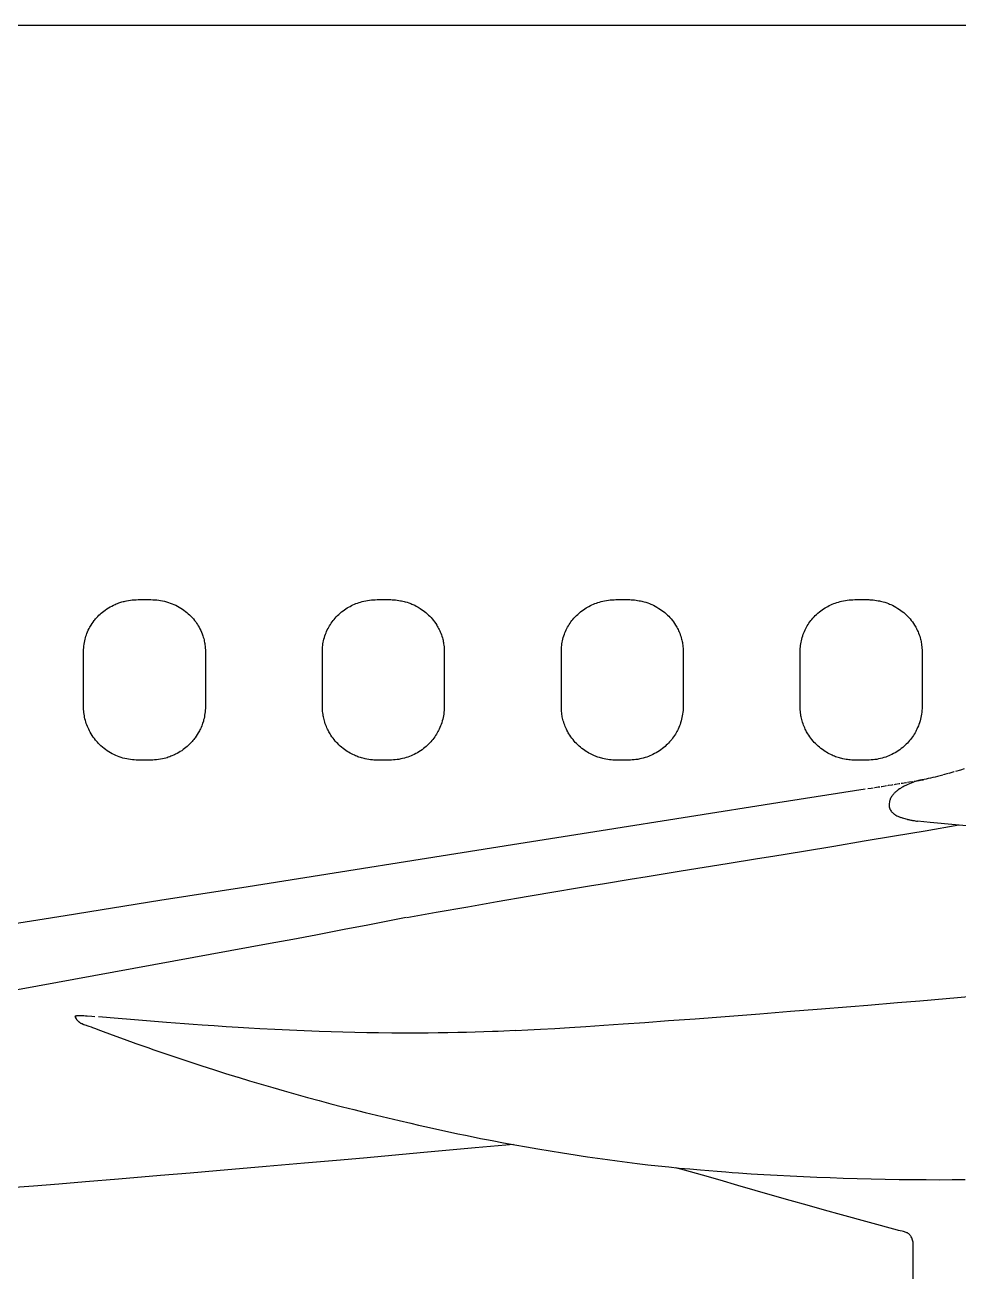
# Model space of a CAD drawing. Extents: x -62750 to 17911, y -49048 to 6133.
# Drawn here: x -44462 to -42377, y -2631 to 169 of the extents above; entities that cross this region are included whole.
import ezdxf

# ---------------------------------------------------------------- set-up
doc = ezdxf.new("R2010")
doc.units = 0
doc.linetypes.add('DASHED', pattern=[15, 12, -3])
doc.layers.get('0').update_dxf_attribs({"linetype": 'CONTINUOUS'})

msp = doc.modelspace()

# ---------------------------------------------------------------- linework, layer by layer
at = {"color": 7}
for p, q in [((-56400.2, 168.6), (-40530.8, 168.6)), ((-42609.3, -1114.3), (-42581.3, -1114.3)), ((-44331.5, -1353.3), (-44331.5, -1229.9)), ((-44059.5, -1229.9), (-44059.5, -1353.3)), ((-43798.1, -1353.3), (-43798.1, -1229.9)), ((-43526.1, -1229.9), (-43526.1, -1353.3)), ((-43264.7, -1353.3), (-43264.7, -1229.9)), ((-43264.7, -1353.3), (-43264.7, -1229.9)), ((-43264.7, -1353.3), (-43264.7, -1229.9)), ((-42992.7, -1229.9), (-42992.7, -1353.3)), ((-42992.7, -1229.9), (-42992.7, -1353.3)), ((-42992.7, -1229.9), (-42992.7, -1353.3)), ((-42731.3, -1353.3), (-42731.3, -1229.9)), ((-42459.3, -1229.9), (-42459.3, -1353.3)), ((-44181.5, -1472.6), (-44209.5, -1472.6)), ((-43648.1, -1472.6), (-43676.1, -1472.6)), ((-43114.7, -1472.6), (-43142.7, -1472.6)), ((-43114.7, -1472.6), (-43142.7, -1472.6)), ((-43114.7, -1472.6), (-43142.7, -1472.6)), ((-44543.6, -1996.9), (-43914.8, -1881.4)), ((-42514, -2522.3), (-42639, -2487.9)), ((-42479, -2631), (-42479, -2555))]:
    msp.add_line(p, q, dxfattribs=at)
at = {"color": 7, "ltscale": 0.35}
for p, q in [((-44209.5, -1114.3), (-44195.5, -1114.3)), ((-44195.5, -1114.3), (-44181.5, -1114.3)), ((-43676.1, -1114.3), (-43662.1, -1114.3)), ((-43662.1, -1114.3), (-43648.1, -1114.3)), ((-43142.7, -1114.3), (-43128.7, -1114.3)), ((-43142.7, -1114.3), (-43128.7, -1114.3)), ((-43142.7, -1114.3), (-43128.7, -1114.3)), ((-43128.7, -1114.3), (-43114.7, -1114.3)), ((-43128.7, -1114.3), (-43114.7, -1114.3)), ((-43128.7, -1114.3), (-43114.7, -1114.3)), ((-42595.3, -1472.6), (-42609.3, -1472.6)), ((-42581.3, -1472.6), (-42595.3, -1472.6))]:
    msp.add_line(p, q, dxfattribs=at)
at = {"color": 7, "ltscale": 0.051054}
msp.add_line((-42467.8, -1518.3), (-42465.8, -1518), dxfattribs=at)
at = {"color": 7, "ltscale": 0.051251}
msp.add_line((-42467.8, -1518.3), (-42465.8, -1518), dxfattribs=at)
at = {"color": 7, "ltscale": 0.030267}
msp.add_line((-42467.8, -1518.3), (-42466.6, -1518.1), dxfattribs=at)
msp.add_line((-42467.8, -1518.3), (-42466.6, -1518.1), dxfattribs=at)
at = {"color": 7, "linetype": 'DASHED', "ltscale": 0.19997}
msp.add_line((-42456.6, -1516.5), (-42464.5, -1517.7), dxfattribs=at)
at = {"color": 7, "ltscale": 0.003227}
msp.add_line((-42532.3, -1566), (-42532.4, -1566.1), dxfattribs=at)
msp.add_line((-42532.3, -1566), (-42532.4, -1566.1), dxfattribs=at)
at = {"color": 7, "ltscale": 0.008691}
msp.add_line((-42530.5, -1560), (-42530.7, -1560.4), dxfattribs=at)
msp.add_line((-42530.5, -1560), (-42530.7, -1560.4), dxfattribs=at)
at = {"color": 7, "ltscale": 0.010522}
msp.add_line((-42530.3, -1559.5), (-42530.5, -1559.9), dxfattribs=at)
msp.add_line((-42530.3, -1559.5), (-42530.5, -1559.9), dxfattribs=at)
at = {"color": 7, "ltscale": 0.003909}
msp.add_line((-42530.5, -1559.9), (-42530.5, -1560), dxfattribs=at)
msp.add_line((-42530.5, -1559.9), (-42530.5, -1560), dxfattribs=at)
at = {"color": 7, "ltscale": 0.011273}
msp.add_line((-42522.3, -1547.8), (-42522.6, -1548.1), dxfattribs=at)
msp.add_line((-42522.3, -1547.8), (-42522.6, -1548.1), dxfattribs=at)
at = {"color": 7, "ltscale": 0.003459}
msp.add_line((-42532.6, -1577), (-42532.5, -1577.2), dxfattribs=at)
msp.add_line((-42532.6, -1577), (-42532.5, -1577.2), dxfattribs=at)
at = {"color": 7, "ltscale": 0.00451}
msp.add_line((-42531, -1582), (-42530.9, -1582.1), dxfattribs=at)
msp.add_line((-42531, -1582), (-42530.9, -1582.1), dxfattribs=at)
at = {"color": 7, "ltscale": 0.007824}
msp.add_line((-42523.3, -1591.7), (-42523, -1591.9), dxfattribs=at)
msp.add_line((-42523.3, -1591.7), (-42523, -1591.9), dxfattribs=at)
at = {"color": 7}
for points in [[(-44331.5, -1229.9), (-44331.5, -1225.9), (-44331.2, -1221.8), (-44330.9, -1217.8), (-44330.4, -1213.9), (-44329.7, -1209.9), (-44328.9, -1206), (-44328.1, -1202.6), (-44327.3, -1199.3), (-44326.3, -1196.1), (-44325.2, -1192.9), (-44324, -1189.6), (-44322.5, -1186), (-44320.9, -1182.5), (-44319.2, -1179), (-44317.4, -1175.6), (-44316.1, -1173.4), (-44314.8, -1171.2), (-44312.6, -1167.7), (-44310.2, -1164.4), (-44307.8, -1161.1), (-44306.2, -1159.1), (-44304.5, -1157.1), (-44302.2, -1154.4), (-44299.7, -1151.8), (-44297.3, -1149.3), (-44294.7, -1146.9), (-44292, -1144.5), (-44289.3, -1142.3), (-44286.5, -1140), (-44283.1, -1137.5), (-44279.6, -1135.1), (-44276, -1132.8), (-44272.4, -1130.7), (-44268.6, -1128.6), (-44264.8, -1126.7), (-44260.9, -1125), (-44258.4, -1123.9), (-44255.4, -1122.7), (-44252.4, -1121.6), (-44248.6, -1120.3), (-44245.7, -1119.5), (-44242.8, -1118.6), (-44241, -1118.2), (-44238.3, -1117.5), (-44235.7, -1117), (-44231.4, -1116.2), (-44227, -1115.5), (-44222.7, -1115), (-44218.3, -1114.6), (-44213.9, -1114.4), (-44209.5, -1114.3)], [(-44181.5, -1114.3), (-44177.1, -1114.4), (-44172.6, -1114.6), (-44168.2, -1115), (-44163.8, -1115.5), (-44159.4, -1116.2), (-44155.1, -1117), (-44150.7, -1118), (-44146.4, -1119.1), (-44142.2, -1120.4), (-44138, -1121.8), (-44133.9, -1123.4), (-44129.8, -1125.1), (-44125.8, -1127), (-44121.9, -1129), (-44118, -1131.1), (-44114.4, -1133.2), (-44110.9, -1135.5), (-44107.5, -1137.9), (-44104.1, -1140.4), (-44100.9, -1143), (-44097.7, -1145.7), (-44094.7, -1148.5), (-44091.7, -1151.4), (-44088.9, -1154.4), (-44086.2, -1157.5), (-44083.5, -1160.8), (-44081.1, -1164.1), (-44079, -1166.9), (-44077.1, -1169.8), (-44075.3, -1172.8), (-44073.6, -1175.8), (-44071.6, -1179.5), (-44069.8, -1183.2), (-44068.1, -1187), (-44066.6, -1190.9), (-44065.2, -1194.8), (-44064.2, -1198.1), (-44063.2, -1201.4), (-44062.5, -1204.1), (-44061.9, -1206.9), (-44061.4, -1209.7), (-44060.9, -1212.3), (-44060.6, -1214.8), (-44060.1, -1218.6), (-44059.8, -1222.3), (-44059.6, -1226.1), (-44059.5, -1229.9)], [(-43798.1, -1229.9), (-43798.1, -1226.9), (-43797.9, -1223.4), (-43797.7, -1220), (-43797.3, -1216.5), (-43796.9, -1213.1), (-43796.2, -1209.5), (-43795.5, -1205.9), (-43794.7, -1202.3), (-43793.7, -1198.7), (-43792.6, -1195.2), (-43791.4, -1191.7), (-43790.1, -1188.3), (-43788.7, -1185.1), (-43787.3, -1181.9), (-43785.7, -1178.8), (-43784.1, -1175.8), (-43782.4, -1172.8), (-43780.5, -1169.8), (-43778.6, -1166.9), (-43776.6, -1164), (-43774.5, -1161.2), (-43772.3, -1158.5), (-43770, -1155.8), (-43767.3, -1152.8), (-43764.4, -1149.9), (-43761.5, -1147.1), (-43758.5, -1144.4), (-43755.3, -1141.8), (-43752.1, -1139.3), (-43748.8, -1136.9), (-43745.8, -1134.9), (-43742.8, -1132.9), (-43739.7, -1131.1), (-43736.5, -1129.3), (-43733.2, -1127.6), (-43729.9, -1126.1), (-43726.6, -1124.6), (-43723.2, -1123.2), (-43719.8, -1121.9), (-43716.3, -1120.7), (-43712.8, -1119.6), (-43709.2, -1118.6), (-43705.6, -1117.7), (-43701.5, -1116.8), (-43697.3, -1116), (-43693.1, -1115.4), (-43688.9, -1114.9), (-43684.6, -1114.6), (-43680.4, -1114.4), (-43676.1, -1114.3)], [(-43648.1, -1114.3), (-43645.3, -1114.3), (-43642.5, -1114.4), (-43638.8, -1114.6), (-43635.1, -1115), (-43631.4, -1115.4), (-43627.7, -1115.9), (-43624, -1116.6), (-43621.3, -1117.1), (-43618.6, -1117.7), (-43616, -1118.4), (-43613.3, -1119.1), (-43609.2, -1120.3), (-43605.1, -1121.7), (-43601.1, -1123.2), (-43598.6, -1124.2), (-43596.1, -1125.3), (-43592.2, -1127), (-43588.5, -1129), (-43584.7, -1131), (-43582.4, -1132.4), (-43580.1, -1133.8), (-43576.7, -1136), (-43573.4, -1138.3), (-43570.2, -1140.7), (-43567.1, -1143.3), (-43564.1, -1145.9), (-43561.2, -1148.6), (-43558.3, -1151.4), (-43555.6, -1154.3), (-43552.9, -1157.4), (-43550.2, -1160.7), (-43547.7, -1164), (-43545.3, -1167.5), (-43543, -1171), (-43541.6, -1173.2), (-43540.3, -1175.5), (-43538.7, -1178.5), (-43537.4, -1181.1), (-43536.2, -1183.7), (-43535, -1186.3), (-43533.7, -1189.5), (-43532.5, -1192.7), (-43531.4, -1196), (-43530.4, -1199.3), (-43529.5, -1202.6), (-43528.9, -1205.1), (-43528.4, -1207.7), (-43527.9, -1210.2), (-43527.5, -1212.7), (-43527, -1216.1), (-43526.6, -1219.6), (-43526.3, -1223), (-43526.2, -1226.4), (-43526.1, -1229.9)], [(-43264.7, -1229.9), (-43264.7, -1226.9), (-43264.5, -1223.4), (-43264.3, -1220), (-43263.9, -1216.5), (-43263.5, -1213.1), (-43262.9, -1209.5), (-43262.1, -1205.9), (-43261.3, -1202.3), (-43260.3, -1198.7), (-43259.2, -1195.2), (-43258, -1191.7), (-43256.7, -1188.3), (-43255.3, -1185.1), (-43253.9, -1181.9), (-43252.3, -1178.8), (-43250.7, -1175.8), (-43249, -1172.8), (-43247.1, -1169.8), (-43245.2, -1166.9), (-43243.2, -1164), (-43241.1, -1161.2), (-43238.9, -1158.5), (-43236.6, -1155.8), (-43233.9, -1152.8), (-43231, -1149.9), (-43228.1, -1147.1), (-43225.1, -1144.4), (-43221.9, -1141.8), (-43218.7, -1139.3), (-43215.4, -1136.9), (-43212.4, -1134.9), (-43209.4, -1132.9), (-43206.2, -1131.1), (-43203.1, -1129.3), (-43199.8, -1127.6), (-43196.5, -1126.1), (-43193.2, -1124.6), (-43189.8, -1123.2), (-43186.4, -1121.9), (-43182.9, -1120.7), (-43179.4, -1119.6), (-43175.8, -1118.6), (-43172.2, -1117.7), (-43168.1, -1116.8), (-43163.9, -1116), (-43159.7, -1115.4), (-43155.5, -1114.9), (-43151.2, -1114.6), (-43147, -1114.4), (-43142.7, -1114.3)], [(-43264.7, -1229.9), (-43264.7, -1226.9), (-43264.5, -1223.4), (-43264.3, -1220), (-43263.9, -1216.5), (-43263.5, -1213.1), (-43262.9, -1209.5), (-43262.1, -1205.9), (-43261.3, -1202.3), (-43260.3, -1198.7), (-43259.2, -1195.2), (-43258, -1191.7), (-43256.7, -1188.3), (-43255.3, -1185.1), (-43253.9, -1181.9), (-43252.3, -1178.8), (-43250.7, -1175.8), (-43249, -1172.8), (-43247.1, -1169.8), (-43245.2, -1166.9), (-43243.2, -1164), (-43241.1, -1161.2), (-43238.9, -1158.5), (-43236.6, -1155.8), (-43233.9, -1152.8), (-43231, -1149.9), (-43228.1, -1147.1), (-43225.1, -1144.4), (-43221.9, -1141.8), (-43218.7, -1139.3), (-43215.4, -1136.9), (-43212.4, -1134.9), (-43209.4, -1132.9), (-43206.2, -1131.1), (-43203.1, -1129.3), (-43199.8, -1127.6), (-43196.5, -1126.1), (-43193.2, -1124.6), (-43189.8, -1123.2), (-43186.4, -1121.9), (-43182.9, -1120.7), (-43179.4, -1119.6), (-43175.8, -1118.6), (-43172.2, -1117.7), (-43168.1, -1116.8), (-43163.9, -1116), (-43159.7, -1115.4), (-43155.5, -1114.9), (-43151.2, -1114.6), (-43147, -1114.4), (-43142.7, -1114.3)], [(-43264.7, -1229.9), (-43264.7, -1226.9), (-43264.5, -1223.4), (-43264.3, -1220), (-43263.9, -1216.5), (-43263.5, -1213.1), (-43262.9, -1209.5), (-43262.1, -1205.9), (-43261.3, -1202.3), (-43260.3, -1198.7), (-43259.2, -1195.2), (-43258, -1191.7), (-43256.7, -1188.3), (-43255.3, -1185.1), (-43253.9, -1181.9), (-43252.3, -1178.8), (-43250.7, -1175.8), (-43249, -1172.8), (-43247.1, -1169.8), (-43245.2, -1166.9), (-43243.2, -1164), (-43241.1, -1161.2), (-43238.9, -1158.5), (-43236.6, -1155.8), (-43233.9, -1152.8), (-43231, -1149.9), (-43228.1, -1147.1), (-43225.1, -1144.4), (-43221.9, -1141.8), (-43218.7, -1139.3), (-43215.4, -1136.9), (-43212.4, -1134.9), (-43209.4, -1132.9), (-43206.2, -1131.1), (-43203.1, -1129.3), (-43199.8, -1127.6), (-43196.5, -1126.1), (-43193.2, -1124.6), (-43189.8, -1123.2), (-43186.4, -1121.9), (-43182.9, -1120.7), (-43179.4, -1119.6), (-43175.8, -1118.6), (-43172.2, -1117.7), (-43168.1, -1116.8), (-43163.9, -1116), (-43159.7, -1115.4), (-43155.5, -1114.9), (-43151.2, -1114.6), (-43147, -1114.4), (-43142.7, -1114.3)], [(-43114.7, -1114.3), (-43111.9, -1114.3), (-43109.1, -1114.4), (-43105.4, -1114.6), (-43101.7, -1115), (-43098, -1115.4), (-43094.3, -1115.9), (-43090.6, -1116.6), (-43087.9, -1117.1), (-43085.2, -1117.7), (-43082.6, -1118.4), (-43079.9, -1119.1), (-43075.8, -1120.3), (-43071.7, -1121.7), (-43067.7, -1123.2), (-43065.2, -1124.2), (-43062.7, -1125.3), (-43058.8, -1127), (-43055.1, -1129), (-43051.3, -1131), (-43049, -1132.4), (-43046.7, -1133.8), (-43043.3, -1136), (-43040, -1138.3), (-43036.8, -1140.7), (-43033.7, -1143.3), (-43030.7, -1145.9), (-43027.8, -1148.6), (-43024.9, -1151.4), (-43022.2, -1154.3), (-43019.4, -1157.4), (-43016.8, -1160.7), (-43014.3, -1164), (-43011.9, -1167.5), (-43009.6, -1171), (-43008.2, -1173.2), (-43006.9, -1175.5), (-43005.3, -1178.5), (-43004, -1181.1), (-43002.8, -1183.7), (-43001.6, -1186.3), (-43000.3, -1189.5), (-42999.1, -1192.7), (-42998, -1196), (-42997, -1199.3), (-42996.1, -1202.6), (-42995.5, -1205.1), (-42995, -1207.7), (-42994.5, -1210.2), (-42994.1, -1212.7), (-42993.6, -1216.1), (-42993.2, -1219.6), (-42992.9, -1223), (-42992.8, -1226.4), (-42992.7, -1229.9)], [(-43114.7, -1114.3), (-43111.9, -1114.3), (-43109.1, -1114.4), (-43105.4, -1114.6), (-43101.7, -1115), (-43098, -1115.4), (-43094.3, -1115.9), (-43090.6, -1116.6), (-43087.9, -1117.1), (-43085.2, -1117.7), (-43082.6, -1118.4), (-43079.9, -1119.1), (-43075.8, -1120.3), (-43071.7, -1121.7), (-43067.7, -1123.2), (-43065.2, -1124.2), (-43062.7, -1125.3), (-43058.8, -1127), (-43055.1, -1129), (-43051.3, -1131), (-43049, -1132.4), (-43046.7, -1133.8), (-43043.3, -1136), (-43040, -1138.3), (-43036.8, -1140.7), (-43033.7, -1143.3), (-43030.7, -1145.9), (-43027.8, -1148.6), (-43024.9, -1151.4), (-43022.2, -1154.3), (-43019.4, -1157.4), (-43016.8, -1160.7), (-43014.3, -1164), (-43011.9, -1167.5), (-43009.6, -1171), (-43008.2, -1173.2), (-43006.9, -1175.5), (-43005.3, -1178.5), (-43004, -1181.1), (-43002.8, -1183.7), (-43001.6, -1186.3), (-43000.3, -1189.5), (-42999.1, -1192.7), (-42998, -1196), (-42997, -1199.3), (-42996.1, -1202.6), (-42995.5, -1205.1), (-42995, -1207.7), (-42994.5, -1210.2), (-42994.1, -1212.7), (-42993.6, -1216.1), (-42993.2, -1219.6), (-42992.9, -1223), (-42992.8, -1226.4), (-42992.7, -1229.9)], [(-43114.7, -1114.3), (-43111.9, -1114.3), (-43109.1, -1114.4), (-43105.4, -1114.6), (-43101.7, -1115), (-43098, -1115.4), (-43094.3, -1115.9), (-43090.6, -1116.6), (-43087.9, -1117.1), (-43085.2, -1117.7), (-43082.6, -1118.4), (-43079.9, -1119.1), (-43075.8, -1120.3), (-43071.7, -1121.7), (-43067.7, -1123.2), (-43065.2, -1124.2), (-43062.7, -1125.3), (-43058.8, -1127), (-43055.1, -1129), (-43051.3, -1131), (-43049, -1132.4), (-43046.7, -1133.8), (-43043.3, -1136), (-43040, -1138.3), (-43036.8, -1140.7), (-43033.7, -1143.3), (-43030.7, -1145.9), (-43027.8, -1148.6), (-43024.9, -1151.4), (-43022.2, -1154.3), (-43019.4, -1157.4), (-43016.8, -1160.7), (-43014.3, -1164), (-43011.9, -1167.5), (-43009.6, -1171), (-43008.2, -1173.2), (-43006.9, -1175.5), (-43005.3, -1178.5), (-43004, -1181.1), (-43002.8, -1183.7), (-43001.6, -1186.3), (-43000.3, -1189.5), (-42999.1, -1192.7), (-42998, -1196), (-42997, -1199.3), (-42996.1, -1202.6), (-42995.5, -1205.1), (-42995, -1207.7), (-42994.5, -1210.2), (-42994.1, -1212.7), (-42993.6, -1216.1), (-42993.2, -1219.6), (-42992.9, -1223), (-42992.8, -1226.4), (-42992.7, -1229.9)], [(-42731.3, -1229.9), (-42731.3, -1226.9), (-42731.1, -1223.4), (-42730.9, -1220), (-42730.5, -1216.5), (-42730.1, -1213.1), (-42729.4, -1209.5), (-42728.7, -1205.9), (-42727.9, -1202.3), (-42726.9, -1198.7), (-42725.8, -1195.2), (-42724.6, -1191.7), (-42723.3, -1188.3), (-42721.9, -1185.1), (-42720.5, -1181.9), (-42718.9, -1178.8), (-42717.3, -1175.8), (-42715.6, -1172.8), (-42713.7, -1169.8), (-42711.8, -1166.9), (-42709.8, -1164), (-42707.7, -1161.2), (-42705.5, -1158.5), (-42703.2, -1155.8), (-42700.5, -1152.8), (-42697.6, -1149.9), (-42694.7, -1147.1), (-42691.7, -1144.4), (-42688.5, -1141.8), (-42685.3, -1139.3), (-42682, -1136.9), (-42679, -1134.9), (-42676, -1132.9), (-42672.9, -1131.1), (-42669.7, -1129.3), (-42666.4, -1127.6), (-42663.1, -1126.1), (-42659.8, -1124.6), (-42656.4, -1123.2), (-42653, -1121.9), (-42649.5, -1120.7), (-42646, -1119.6), (-42642.4, -1118.6), (-42638.8, -1117.7), (-42634.7, -1116.8), (-42630.5, -1116), (-42626.3, -1115.4), (-42622.1, -1114.9), (-42617.8, -1114.6), (-42613.6, -1114.4), (-42609.3, -1114.3)], [(-42581.3, -1114.3), (-42578.5, -1114.3), (-42575.7, -1114.4), (-42572, -1114.6), (-42568.3, -1115), (-42564.6, -1115.4), (-42560.9, -1115.9), (-42557.2, -1116.6), (-42554.5, -1117.1), (-42551.8, -1117.7), (-42549.2, -1118.4), (-42546.5, -1119.1), (-42542.4, -1120.3), (-42538.3, -1121.7), (-42534.3, -1123.2), (-42531.8, -1124.2), (-42529.3, -1125.3), (-42525.4, -1127), (-42521.7, -1129), (-42517.9, -1131), (-42515.6, -1132.4), (-42513.3, -1133.8), (-42509.9, -1136), (-42506.6, -1138.3), (-42503.4, -1140.7), (-42500.3, -1143.3), (-42497.3, -1145.9), (-42494.4, -1148.6), (-42491.5, -1151.4), (-42488.8, -1154.3), (-42486, -1157.4), (-42483.4, -1160.7), (-42480.9, -1164), (-42478.5, -1167.5), (-42476.2, -1171), (-42474.8, -1173.2), (-42473.5, -1175.5), (-42471.9, -1178.5), (-42470.6, -1181.1), (-42469.4, -1183.7), (-42468.2, -1186.3), (-42466.9, -1189.5), (-42465.7, -1192.7), (-42464.6, -1196), (-42463.6, -1199.3), (-42462.7, -1202.6), (-42462.1, -1205.1), (-42461.6, -1207.7), (-42461.1, -1210.2), (-42460.7, -1212.7), (-42460.2, -1216.1), (-42459.8, -1219.6), (-42459.5, -1223), (-42459.4, -1226.4), (-42459.3, -1229.9)], [(-44209.5, -1472.6), (-44213.8, -1472.6), (-44218.2, -1472.3), (-44222.5, -1472), (-44226.7, -1471.4), (-44231, -1470.8), (-44235.2, -1469.9), (-44239.4, -1469), (-44243.6, -1467.9), (-44247.7, -1466.6), (-44251.8, -1465.2), (-44255.8, -1463.7), (-44259.8, -1462), (-44263.7, -1460.2), (-44267.5, -1458.2), (-44271.3, -1456.1), (-44275, -1453.9), (-44278.7, -1451.5), (-44282.3, -1449), (-44285.8, -1446.3), (-44289.2, -1443.5), (-44292.6, -1440.6), (-44295.8, -1437.6), (-44298.8, -1434.4), (-44300.4, -1432.8), (-44301.8, -1431.2), (-44303.3, -1429.5), (-44304.7, -1427.8), (-44307.3, -1424.5), (-44309.9, -1421), (-44312.3, -1417.4), (-44314.6, -1413.8), (-44316.7, -1410.1), (-44318.4, -1407), (-44320, -1403.8), (-44321.5, -1400.6), (-44322.9, -1397.3), (-44324.2, -1394), (-44325.4, -1390.6), (-44326.4, -1387.3), (-44327.4, -1383.9), (-44328.3, -1380.5), (-44329.1, -1377), (-44329.7, -1373.6), (-44330.3, -1370.1), (-44330.8, -1366.6), (-44331.1, -1363.1), (-44331.4, -1359.6), (-44331.5, -1356.5), (-44331.5, -1353.3)], [(-44059.5, -1353.3), (-44059.6, -1357.1), (-44059.8, -1360.9), (-44060.1, -1364.7), (-44060.5, -1368.5), (-44061.1, -1372.2), (-44061.8, -1376), (-44062.5, -1379.4), (-44063.4, -1382.8), (-44064, -1385.3), (-44064.8, -1387.8), (-44065.6, -1390.3), (-44066.5, -1392.8), (-44067.7, -1396.2), (-44069.1, -1399.5), (-44070.6, -1402.7), (-44071.7, -1405.1), (-44072.9, -1407.4), (-44074.1, -1409.7), (-44075.4, -1412), (-44077.6, -1415.6), (-44079.9, -1419.1), (-44082.3, -1422.5), (-44083.9, -1424.7), (-44085.5, -1426.8), (-44087.2, -1428.9), (-44089, -1430.9), (-44091.8, -1434), (-44094.7, -1437), (-44097.8, -1439.9), (-44100.4, -1442.3), (-44103.2, -1444.6), (-44106, -1446.9), (-44109.1, -1449.2), (-44112.4, -1451.5), (-44115.6, -1453.6), (-44119, -1455.7), (-44122.4, -1457.6), (-44125.9, -1459.4), (-44128.3, -1460.6), (-44130.8, -1461.8), (-44134.1, -1463.2), (-44136.4, -1464.1), (-44138.7, -1465), (-44142.5, -1466.3), (-44145.1, -1467.2), (-44147.7, -1467.9), (-44151.3, -1468.9), (-44155.5, -1469.9), (-44159.8, -1470.7), (-44164.1, -1471.4), (-44168.5, -1471.9), (-44172.8, -1472.3), (-44177.2, -1472.6), (-44181.5, -1472.6)], [(-43676.1, -1472.6), (-43679.6, -1472.6), (-43683.1, -1472.4), (-43686.5, -1472.2), (-43690.6, -1471.8), (-43694.6, -1471.2), (-43698.7, -1470.6), (-43702.7, -1469.8), (-43705.3, -1469.1), (-43708, -1468.5), (-43710.6, -1467.8), (-43713.1, -1467), (-43716.6, -1465.8), (-43719.2, -1464.9), (-43721.7, -1463.9), (-43724.2, -1462.9), (-43726.7, -1461.8), (-43730, -1460.3), (-43733.2, -1458.7), (-43736.4, -1457), (-43739.6, -1455.1), (-43742.6, -1453.2), (-43745.7, -1451.3), (-43748.6, -1449.2), (-43752, -1446.6), (-43755.2, -1444), (-43758.4, -1441.3), (-43761.3, -1438.6), (-43764.1, -1435.8), (-43766.9, -1432.9), (-43769.5, -1430), (-43772, -1426.9), (-43774.5, -1423.7), (-43776.8, -1420.5), (-43779.1, -1417.2), (-43781.2, -1413.7), (-43782.6, -1411.4), (-43783.9, -1409.1), (-43785.5, -1406), (-43786.8, -1403.3), (-43788.1, -1400.6), (-43789.2, -1397.9), (-43790.5, -1394.6), (-43791.7, -1391.3), (-43792.8, -1387.9), (-43793.8, -1384.6), (-43794.6, -1381.7), (-43795.3, -1378.8), (-43795.9, -1376), (-43796.4, -1373.4), (-43796.8, -1370.8), (-43797.3, -1367.3), (-43797.7, -1363.8), (-43797.9, -1360.3), (-43798.1, -1356.8), (-43798.1, -1353.3)], [(-43526.1, -1353.3), (-43526.2, -1357.5), (-43526.4, -1361.6), (-43526.8, -1365.8), (-43527.3, -1369.9), (-43528, -1373.8), (-43528.7, -1377.6), (-43529.6, -1381.4), (-43530.6, -1385.2), (-43531.8, -1389), (-43533, -1392.7), (-43534.4, -1396.4), (-43535.9, -1400), (-43537.6, -1403.6), (-43538.9, -1406.3), (-43540.3, -1408.9), (-43541.7, -1411.5), (-43543.5, -1414.5), (-43545.4, -1417.6), (-43547.5, -1420.5), (-43549.6, -1423.4), (-43551.7, -1426.3), (-43554, -1429), (-43556.4, -1431.8), (-43558.8, -1434.4), (-43561.3, -1437), (-43563.9, -1439.5), (-43566.6, -1441.9), (-43569.3, -1444.3), (-43572.5, -1446.8), (-43575.8, -1449.3), (-43579.2, -1451.7), (-43582.7, -1453.9), (-43586.2, -1456), (-43589.9, -1458.1), (-43593.5, -1459.9)], [(-43142.7, -1472.6), (-43146.2, -1472.6), (-43149.7, -1472.4), (-43153.1, -1472.2), (-43157.2, -1471.8), (-43161.2, -1471.2), (-43165.3, -1470.6), (-43169.3, -1469.8), (-43171.9, -1469.1), (-43174.6, -1468.5), (-43177.2, -1467.8), (-43179.7, -1467), (-43183.2, -1465.8), (-43185.8, -1464.9), (-43188.3, -1463.9), (-43190.8, -1462.9), (-43193.3, -1461.8), (-43196.6, -1460.3), (-43199.8, -1458.7), (-43203, -1457), (-43206.2, -1455.1), (-43209.2, -1453.2), (-43212.2, -1451.3), (-43215.2, -1449.2), (-43218.6, -1446.6), (-43221.8, -1444), (-43225, -1441.3), (-43227.9, -1438.6), (-43230.7, -1435.8), (-43233.5, -1432.9), (-43236.1, -1430), (-43238.6, -1426.9), (-43241.1, -1423.7), (-43243.4, -1420.5), (-43245.7, -1417.2), (-43247.8, -1413.7), (-43249.2, -1411.4), (-43250.5, -1409.1), (-43252.1, -1406), (-43253.4, -1403.3), (-43254.7, -1400.6), (-43255.8, -1397.9), (-43257.1, -1394.6), (-43258.3, -1391.3), (-43259.4, -1387.9), (-43260.4, -1384.6), (-43261.2, -1381.7), (-43261.9, -1378.8), (-43262.5, -1376), (-43263, -1373.4), (-43263.4, -1370.8), (-43263.9, -1367.3), (-43264.2, -1363.8), (-43264.5, -1360.3), (-43264.7, -1356.8), (-43264.7, -1353.3)], [(-43142.7, -1472.6), (-43146.2, -1472.6), (-43149.7, -1472.4), (-43153.1, -1472.2), (-43157.2, -1471.8), (-43161.2, -1471.2), (-43165.3, -1470.6), (-43169.3, -1469.8), (-43171.9, -1469.1), (-43174.6, -1468.5), (-43177.2, -1467.8), (-43179.7, -1467), (-43183.2, -1465.8), (-43185.8, -1464.9), (-43188.3, -1463.9), (-43190.8, -1462.9), (-43193.3, -1461.8), (-43196.6, -1460.3), (-43199.8, -1458.7), (-43203, -1457), (-43206.2, -1455.1), (-43209.2, -1453.2), (-43212.2, -1451.3), (-43215.2, -1449.2), (-43218.6, -1446.6), (-43221.8, -1444), (-43225, -1441.3), (-43227.9, -1438.6), (-43230.7, -1435.8), (-43233.5, -1432.9), (-43236.1, -1430), (-43238.6, -1426.9), (-43241.1, -1423.7), (-43243.4, -1420.5), (-43245.7, -1417.2), (-43247.8, -1413.7), (-43249.2, -1411.4), (-43250.5, -1409.1), (-43252.1, -1406), (-43253.4, -1403.3), (-43254.7, -1400.6), (-43255.8, -1397.9), (-43257.1, -1394.6), (-43258.3, -1391.3), (-43259.4, -1387.9), (-43260.4, -1384.6), (-43261.2, -1381.7), (-43261.9, -1378.8), (-43262.5, -1376), (-43263, -1373.4), (-43263.4, -1370.8), (-43263.9, -1367.3), (-43264.2, -1363.8), (-43264.5, -1360.3), (-43264.7, -1356.8), (-43264.7, -1353.3)], [(-43142.7, -1472.6), (-43146.2, -1472.6), (-43149.7, -1472.4), (-43153.1, -1472.2), (-43157.2, -1471.8), (-43161.2, -1471.2), (-43165.3, -1470.6), (-43169.3, -1469.8), (-43171.9, -1469.1), (-43174.6, -1468.5), (-43177.2, -1467.8), (-43179.7, -1467), (-43183.2, -1465.8), (-43185.8, -1464.9), (-43188.3, -1463.9), (-43190.8, -1462.9), (-43193.3, -1461.8), (-43196.6, -1460.3), (-43199.8, -1458.7), (-43203, -1457), (-43206.2, -1455.1), (-43209.2, -1453.2), (-43212.2, -1451.3), (-43215.2, -1449.2), (-43218.6, -1446.6), (-43221.8, -1444), (-43225, -1441.3), (-43227.9, -1438.6), (-43230.7, -1435.8), (-43233.5, -1432.9), (-43236.1, -1430), (-43238.6, -1426.9), (-43241.1, -1423.7), (-43243.4, -1420.5), (-43245.7, -1417.2), (-43247.8, -1413.7), (-43249.2, -1411.4), (-43250.5, -1409.1), (-43252.1, -1406), (-43253.4, -1403.3), (-43254.7, -1400.6), (-43255.8, -1397.9), (-43257.1, -1394.6), (-43258.3, -1391.3), (-43259.4, -1387.9), (-43260.4, -1384.6), (-43261.2, -1381.7), (-43261.9, -1378.8), (-43262.5, -1376), (-43263, -1373.4), (-43263.4, -1370.8), (-43263.9, -1367.3), (-43264.2, -1363.8), (-43264.5, -1360.3), (-43264.7, -1356.8), (-43264.7, -1353.3)], [(-42992.7, -1353.3), (-42992.8, -1357.5), (-42993, -1361.6), (-42993.4, -1365.8), (-42993.9, -1369.9), (-42994.6, -1373.8), (-42995.3, -1377.6), (-42996.2, -1381.4), (-42997.2, -1385.2), (-42998.4, -1389), (-42999.6, -1392.7), (-43001, -1396.4), (-43002.5, -1400), (-43004.2, -1403.6), (-43005.5, -1406.3), (-43006.9, -1408.9), (-43008.3, -1411.5), (-43010.1, -1414.5), (-43012, -1417.6), (-43014.1, -1420.5), (-43016.2, -1423.4), (-43018.3, -1426.3), (-43020.6, -1429), (-43023, -1431.8), (-43025.4, -1434.4), (-43027.9, -1437), (-43030.5, -1439.5), (-43033.2, -1441.9), (-43035.9, -1444.3), (-43039.1, -1446.8), (-43042.4, -1449.3), (-43045.8, -1451.7), (-43049.3, -1453.9), (-43052.8, -1456), (-43056.4, -1458.1), (-43060.1, -1459.9)], [(-42992.7, -1353.3), (-42992.8, -1357.5), (-42993, -1361.6), (-42993.4, -1365.8), (-42993.9, -1369.9), (-42994.6, -1373.8), (-42995.3, -1377.6), (-42996.2, -1381.4), (-42997.2, -1385.2), (-42998.4, -1389), (-42999.6, -1392.7), (-43001, -1396.4), (-43002.5, -1400), (-43004.2, -1403.6), (-43005.5, -1406.3), (-43006.9, -1408.9), (-43008.3, -1411.5), (-43010.1, -1414.5), (-43012, -1417.6), (-43014.1, -1420.5), (-43016.2, -1423.4), (-43018.3, -1426.3), (-43020.6, -1429), (-43023, -1431.8), (-43025.4, -1434.4), (-43027.9, -1437), (-43030.5, -1439.5), (-43033.2, -1441.9), (-43035.9, -1444.3), (-43039.1, -1446.8), (-43042.4, -1449.3), (-43045.8, -1451.7), (-43049.3, -1453.9), (-43052.8, -1456), (-43056.4, -1458.1), (-43060.1, -1459.9)], [(-42992.7, -1353.3), (-42992.8, -1357.5), (-42993, -1361.6), (-42993.4, -1365.8), (-42993.9, -1369.9), (-42994.6, -1373.8), (-42995.3, -1377.6), (-42996.2, -1381.4), (-42997.2, -1385.2), (-42998.4, -1389), (-42999.6, -1392.7), (-43001, -1396.4), (-43002.5, -1400), (-43004.2, -1403.6), (-43005.5, -1406.3), (-43006.9, -1408.9), (-43008.3, -1411.5), (-43010.1, -1414.5), (-43012, -1417.6), (-43014.1, -1420.5), (-43016.2, -1423.4), (-43018.3, -1426.3), (-43020.6, -1429), (-43023, -1431.8), (-43025.4, -1434.4), (-43027.9, -1437), (-43030.5, -1439.5), (-43033.2, -1441.9), (-43035.9, -1444.3), (-43039.1, -1446.8), (-43042.4, -1449.3), (-43045.8, -1451.7), (-43049.3, -1453.9), (-43052.8, -1456), (-43056.4, -1458.1), (-43060.1, -1459.9)], [(-42609.3, -1472.6), (-42612.8, -1472.6), (-42616.3, -1472.4), (-42619.7, -1472.2), (-42622.7, -1471.9), (-42625.7, -1471.5), (-42628.7, -1471.1), (-42632.3, -1470.5), (-42635.9, -1469.8), (-42638.5, -1469.1), (-42641.1, -1468.5), (-42643.8, -1467.8), (-42646.3, -1467), (-42649.8, -1465.8), (-42652.4, -1464.9), (-42654.9, -1463.9), (-42657.4, -1462.9), (-42659.9, -1461.8), (-42663.2, -1460.3), (-42666.4, -1458.7), (-42669.6, -1457), (-42672.8, -1455.1), (-42675.8, -1453.2), (-42678.9, -1451.3), (-42681.8, -1449.2), (-42685.2, -1446.6), (-42688.4, -1444), (-42691.6, -1441.3), (-42694.5, -1438.6), (-42697.3, -1435.8), (-42700.1, -1432.9), (-42702.7, -1430), (-42705.2, -1426.9), (-42707.7, -1423.7), (-42710, -1420.5), (-42712.3, -1417.2), (-42714.4, -1413.7), (-42715.8, -1411.4), (-42717.1, -1409.1), (-42718.7, -1406), (-42720, -1403.3), (-42721.3, -1400.6), (-42722.4, -1397.9), (-42723.7, -1394.6), (-42724.9, -1391.3), (-42726, -1387.9), (-42727, -1384.6), (-42727.8, -1381.7), (-42728.5, -1378.8), (-42729.1, -1376), (-42729.6, -1373.4), (-42730, -1370.8), (-42730.5, -1367.3), (-42730.9, -1363.8), (-42731.1, -1360.3), (-42731.3, -1356.8), (-42731.3, -1353.3)], [(-42459.3, -1353.3), (-42459.4, -1357.5), (-42459.6, -1361.6), (-42460, -1365.8), (-42460.5, -1369.9), (-42461.2, -1373.8), (-42461.9, -1377.6), (-42462.8, -1381.4), (-42463.8, -1385.2), (-42465, -1389), (-42466.2, -1392.7), (-42467.6, -1396.4), (-42469.1, -1400), (-42470.8, -1403.6), (-42472.1, -1406.3), (-42473.5, -1408.9), (-42474.9, -1411.5), (-42476.7, -1414.5), (-42478.6, -1417.6), (-42480.7, -1420.5), (-42482.8, -1423.4), (-42484.9, -1426.3), (-42487.2, -1429), (-42489.6, -1431.8), (-42492, -1434.4), (-42494.5, -1437), (-42497.1, -1439.5), (-42499.8, -1441.9), (-42502.5, -1444.3), (-42505.7, -1446.8), (-42509, -1449.3), (-42512.4, -1451.7), (-42515.9, -1453.9), (-42519.4, -1456), (-42523, -1458.1), (-42526.7, -1459.9)], [(-43593.5, -1459.9), (-43597, -1461.6), (-43600.3, -1463), (-43603.7, -1464.4), (-43607.1, -1465.7), (-43611.1, -1467), (-43615.1, -1468.1), (-43619.1, -1469.2), (-43623.2, -1470.1), (-43627.3, -1470.9), (-43631.5, -1471.5), (-43635.6, -1472), (-43639.8, -1472.3), (-43643.9, -1472.6), (-43648.1, -1472.6)], [(-43060.1, -1459.9), (-43063.6, -1461.6), (-43066.9, -1463), (-43070.3, -1464.4), (-43073.7, -1465.7), (-43077.7, -1467), (-43081.7, -1468.1), (-43085.7, -1469.2), (-43089.8, -1470.1), (-43093.9, -1470.9), (-43098.1, -1471.5), (-43102.2, -1472), (-43106.4, -1472.3), (-43110.5, -1472.6), (-43114.7, -1472.6)], [(-43060.1, -1459.9), (-43063.6, -1461.6), (-43066.9, -1463), (-43070.3, -1464.4), (-43073.7, -1465.7), (-43077.7, -1467), (-43081.7, -1468.1), (-43085.7, -1469.2), (-43089.8, -1470.1), (-43093.9, -1470.9), (-43098.1, -1471.5), (-43102.2, -1472), (-43106.4, -1472.3), (-43110.5, -1472.6), (-43114.7, -1472.6)], [(-43060.1, -1459.9), (-43063.6, -1461.6), (-43066.9, -1463), (-43070.3, -1464.4), (-43073.7, -1465.7), (-43077.7, -1467), (-43081.7, -1468.1), (-43085.7, -1469.2), (-43089.8, -1470.1), (-43093.9, -1470.9), (-43098.1, -1471.5), (-43102.2, -1472), (-43106.4, -1472.3), (-43110.5, -1472.6), (-43114.7, -1472.6)], [(-42526.7, -1459.9), (-42530.2, -1461.6), (-42533.5, -1463), (-42536.9, -1464.4), (-42540.3, -1465.7), (-42544.3, -1467), (-42548.3, -1468.1), (-42552.3, -1469.2), (-42556.4, -1470.1), (-42560.5, -1470.9), (-42564.6, -1471.5), (-42568.8, -1472), (-42573, -1472.3), (-42577.1, -1472.6), (-42581.3, -1472.6)], [(-42586.2, -1537.2), (-42781.6, -1568.2), (-42978.5, -1599.5), (-43176, -1630.7), (-43373.4, -1661.9), (-43964.3, -1755.2), (-44161, -1786.4), (-44372.8, -1819.9), (-44584.6, -1853.6)], [(-42509.5, -1537), (-42512.3, -1539), (-42515.1, -1541.1), (-42516.4, -1542.2), (-42517.8, -1543.4), (-42519, -1544.5), (-42520.3, -1545.7)], [(-42509.5, -1537), (-42512.3, -1539), (-42515.1, -1541.1), (-42516.4, -1542.2), (-42517.8, -1543.4), (-42519, -1544.5), (-42520.3, -1545.7)], [(-42491.2, -1527), (-42495.4, -1528.9), (-42497.5, -1530), (-42499.6, -1531), (-42501.5, -1532.1), (-42503.5, -1533.2)], [(-42491.2, -1527), (-42495.4, -1528.9), (-42497.5, -1530), (-42499.6, -1531), (-42501.5, -1532.1), (-42503.5, -1533.2)], [(-42480.1, -1522.4), (-42483.8, -1523.8), (-42487.5, -1525.4), (-42491.2, -1527)], [(-42480.1, -1522.4), (-42483.8, -1523.8), (-42487.5, -1525.4), (-42491.2, -1527)], [(-42467.8, -1518.2), (-42471.1, -1519.3), (-42474.4, -1520.4), (-42477.2, -1521.4), (-42480.1, -1522.4)], [(-42467.8, -1518.2), (-42471.1, -1519.3), (-42474.4, -1520.4), (-42477.2, -1521.4), (-42480.1, -1522.4)], [(-42522.6, -1548.1), (-42524.4, -1550.2), (-42525.3, -1551.3), (-42526.1, -1552.4), (-42527.3, -1554.1), (-42528.4, -1555.8), (-42529.4, -1557.6), (-42530.3, -1559.5)], [(-42522.6, -1548.1), (-42524.4, -1550.2), (-42525.3, -1551.3), (-42526.1, -1552.4), (-42527.3, -1554.1), (-42528.4, -1555.8), (-42529.4, -1557.6), (-42530.3, -1559.5)], [(-42529.7, -1584.4), (-42529.5, -1584.7), (-42528.5, -1586.3), (-42527.3, -1587.7), (-42526, -1589.1), (-42524.7, -1590.5), (-42523.3, -1591.7)], [(-42529.7, -1584.4), (-42529.5, -1584.7), (-42528.5, -1586.3), (-42527.3, -1587.7), (-42526, -1589.1), (-42524.7, -1590.5), (-42523.3, -1591.7)], [(-42519.5, -1594.4), (-42517.6, -1595.6), (-42515.6, -1596.7), (-42513.6, -1597.6), (-42512.1, -1598.3), (-42510.5, -1599)], [(-42519.5, -1594.4), (-42517.6, -1595.6), (-42515.6, -1596.7), (-42513.6, -1597.6), (-42512.1, -1598.3), (-42510.5, -1599)], [(-42377, -1617.9), (-42452.7, -1630.9), (-42520.5, -1642.4), (-42588.4, -1653.8), (-42656.3, -1665.2), (-42724.3, -1676.4), (-42792.4, -1687.5), (-42826.5, -1693.1), (-42894.7, -1704.1), (-42997.2, -1720.6), (-43073.1, -1732.9), (-43111, -1739.1), (-43168, -1748.5), (-43201.9, -1754.1), (-43237.5, -1760.1), (-43272.9, -1766), (-43338.6, -1777.2), (-43408, -1789.1), (-43473.8, -1800.6), (-43544.3, -1812.9), (-43610, -1824.6)], [(-42502.8, -1601.7), (-42500.4, -1602.5), (-42498, -1603.2), (-42495.2, -1603.9), (-42492.5, -1604.6)], [(-42502.8, -1601.7), (-42500.4, -1602.5), (-42498, -1603.2), (-42495.2, -1603.9), (-42492.5, -1604.6)], [(-42327.9, -1622.6), (-42384.4, -1617.2), (-42441, -1611.8), (-42469.3, -1609.2)], [(-43914.8, -1881.4), (-43889.3, -1876.7), (-43863.9, -1872), (-43813.2, -1862.4), (-43779.4, -1856), (-43745.7, -1849.5), (-43700.8, -1840.9), (-43670.9, -1835.1), (-43611.1, -1823.5)], [(-43367, -2076.4), (-43339.3, -2075), (-43311.6, -2073.4), (-43279.2, -2071.5), (-43246.8, -2069.5), (-43210.1, -2067.2), (-43170, -2064.5), (-43126.4, -2061.5), (-43078.5, -2058.2), (-43025.4, -2054.3), (-42966, -2049.9), (-42898.6, -2044.8), (-42821.5, -2038.9), (-42753.1, -2033.4), (-42693.6, -2028.7), (-42618.6, -2022.6), (-42580.2, -2019.4), (-42514.3, -2013.9), (-42464.4, -2009.7), (-42405.5, -2004.7), (-42346.8, -1999.7), (-42258.4, -1992.1), (-42172.4, -1984.5)], [(-44350, -2044.5), (-44350, -2044.3), (-44350, -2044.1), (-44349.9, -2044), (-44349.8, -2043.9), (-44349.6, -2043.7), (-44349.3, -2043.6), (-44348.8, -2043.4), (-44347.9, -2043.2), (-44346.3, -2043), (-44344.9, -2042.9), (-44343.4, -2042.8), (-44341.4, -2042.8), (-44338.3, -2042.8), (-44335.2, -2042.9), (-44331.1, -2043.1), (-44326.8, -2043.3), (-44323.1, -2043.6), (-44313, -2044.4), (-44306.5, -2044.9)], [(-44306.5, -2071.7), (-44311, -2070.1), (-44313.9, -2069.1), (-44319.3, -2067.3), (-44323.4, -2065.9), (-44325.3, -2065.2), (-44327.6, -2064.4), (-44329.9, -2063.5), (-44332.2, -2062.6), (-44334.4, -2061.5), (-44336.6, -2060.5), (-44338, -2059.7), (-44339.4, -2058.9), (-44340.5, -2058.1), (-44341.6, -2057.3), (-44342.9, -2056.2), (-44344.3, -2054.9), (-44345.6, -2053.5), (-44346.3, -2052.7), (-44346.8, -2052), (-44347.6, -2050.7), (-44348.1, -2049.9), (-44348.5, -2049.1), (-44348.9, -2048.2), (-44349.2, -2047.2), (-44349.7, -2045.8), (-44350, -2044.5)], [(-44349.7, -2045.8), (-44349.3, -2047), (-44348.9, -2048.3), (-44348.2, -2049.6), (-44347.9, -2050.3), (-44347.4, -2051.1), (-44346.9, -2051.8), (-44346.4, -2052.6), (-44345.2, -2054), (-44343.9, -2055.4), (-44342.4, -2056.7), (-44341, -2057.8), (-44339.5, -2058.8), (-44338, -2059.7), (-44335.8, -2060.9), (-44333, -2062.2), (-44331.3, -2063)], [(-43986.6, -2069.4), (-44013.3, -2067.8), (-44040, -2066), (-44066.6, -2064.2), (-44086.5, -2062.8), (-44106.4, -2061.3), (-44146.1, -2058.3), (-44173, -2056.2), (-44199.7, -2054), (-44227, -2051.7), (-44254.1, -2049.4), (-44298.5, -2045.6)], [(-43495.8, -2081), (-43517.9, -2081.4), (-43540, -2081.7), (-43562.1, -2081.9), (-43584.3, -2082), (-43598.9, -2082.1), (-43613.6, -2082), (-43628.4, -2082), (-43643.2, -2081.9), (-43672.7, -2081.6), (-43699.3, -2081.2), (-43725.9, -2080.6), (-43752.4, -2080), (-43779, -2079.2), (-43805.5, -2078.3), (-43822.1, -2077.7), (-43838.6, -2077), (-43855.2, -2076.3), (-43871.7, -2075.6), (-43904.7, -2074), (-43937.7, -2072.3), (-43962.2, -2070.9), (-43986.6, -2069.4)], [(-43986.6, -2181), (-44013.5, -2172.7), (-44040.3, -2164.3), (-44067, -2155.7), (-44093.8, -2147), (-44107.1, -2142.6), (-44120.5, -2138.1), (-44133.8, -2133.6), (-44147.2, -2129.1), (-44160.5, -2124.5), (-44173.8, -2119.9), (-44187.1, -2115.2), (-44200.4, -2110.5), (-44213.7, -2105.7), (-44240.3, -2096.1), (-44266.8, -2086.4), (-44293.3, -2076.7), (-44306.6, -2071.8)], [(-43367, -2076.4), (-43392.8, -2077.7), (-43405.7, -2078.2), (-43418.6, -2078.7), (-43437.9, -2079.5), (-43457.2, -2080.1), (-43476.5, -2080.6), (-43495.8, -2081)], [(-43986.6, -2180.7), (-43960.9, -2188.5), (-43935.1, -2196.2), (-43909.2, -2203.7), (-43883.3, -2211.2), (-43857.4, -2218.5), (-43831.4, -2225.7), (-43805.4, -2232.7), (-43779.4, -2239.7), (-43753.3, -2246.5), (-43728, -2252.9), (-43702.7, -2259.3), (-43677.3, -2265.5), (-43651.9, -2271.6), (-43626.5, -2277.6), (-43601, -2283.5), (-43583.5, -2287.5), (-43566, -2291.4), (-43542.6, -2296.6), (-43519.2, -2301.7), (-43495.8, -2306.7)], [(-43495.8, -2306.7), (-43478.8, -2310.3), (-43461.8, -2313.8), (-43444.9, -2317.2), (-43432.1, -2319.7), (-43419.4, -2322.2), (-43393.8, -2327), (-43368.3, -2331.7), (-43342.7, -2336.2), (-43317.1, -2340.6), (-43289.4, -2345.3), (-43261.8, -2349.7), (-43247.8, -2351.9), (-43233.9, -2354.1), (-43220.2, -2356.2), (-43206.4, -2358.2), (-43184.2, -2361.4), (-43162, -2364.5), (-43139.8, -2367.5), (-43117.6, -2370.4), (-43095.3, -2373.1), (-43071.8, -2375.9), (-43048.3, -2378.5), (-43024.8, -2381), (-43001.3, -2383.3), (-42977.8, -2385.5), (-42954.2, -2387.6), (-42935.4, -2389.2), (-42916.5, -2390.7), (-42897.6, -2392.2), (-42883.5, -2393.2), (-42869.3, -2394.2), (-42840.9, -2396.1), (-42812.5, -2397.8), (-42783.1, -2399.5), (-42753.6, -2401), (-42724, -2402.4), (-42694.5, -2403.6), (-42664.8, -2404.8), (-42635.1, -2405.8), (-42604, -2406.8), (-42572.8, -2407.6), (-42541.5, -2408.2), (-42510.1, -2408.8), (-42494.3, -2409), (-42478.5, -2409.1), (-42449.9, -2409.3), (-42421.1, -2409.4), (-42392.2, -2409.3), (-42363.1, -2409)], [(-43371.2, -2330.8), (-43457.3, -2338.6), (-43571.4, -2349), (-43706.6, -2361.1), (-43767.1, -2366.4), (-43838.2, -2372.7), (-43923.5, -2380.1), (-44034.7, -2389.7), (-44093.8, -2394.8), (-44159.8, -2400.4), (-44253.2, -2408.2), (-44326.9, -2414.2), (-44386.6, -2419.1), (-44443.5, -2423.7), (-44495.7, -2427.8), (-44543.6, -2431.5), (-44587.8, -2434.9), (-44627.9, -2438), (-44668, -2441), (-44703, -2443.5), (-44737.8, -2446), (-44784, -2449.3), (-44830.1, -2452.4)], [(-42639, -2487.9), (-42677.2, -2477.3), (-42715.5, -2466.5), (-42754.1, -2455.5), (-42792.9, -2444.4), (-42871, -2422), (-42910.3, -2410.8), (-42949.8, -2399.6), (-42989.5, -2388.4), (-43009.3, -2382.8)], [(-42479, -2555), (-42479.1, -2553.4), (-42479.2, -2551.4), (-42479.4, -2549.2), (-42479.9, -2546.8), (-42480.4, -2544.4), (-42481.1, -2542.3), (-42481.7, -2540.6), (-42482.4, -2539), (-42483.3, -2537.3), (-42484.3, -2535.7), (-42485.5, -2534.2), (-42486.7, -2532.7), (-42488.1, -2531.4), (-42489, -2530.5), (-42490, -2529.7), (-42491.1, -2529), (-42492.1, -2528.3), (-42493.3, -2527.7), (-42495, -2527), (-42496.7, -2526.4), (-42498.4, -2525.8), (-42500.4, -2525.3), (-42503.4, -2524.6), (-42508.2, -2523.6), (-42511.7, -2522.9), (-42514, -2522.3)]]:
    msp.add_lwpolyline(points, dxfattribs=at)
at = {"color": 7, "linetype": 'DASHED'}
msp.add_lwpolyline([(-42365.2, -1492.3), (-42373.4, -1494.7), (-42388, -1499), (-42400.7, -1502.6), (-42412.9, -1505.9), (-42424.6, -1508.9), (-42430.1, -1510.3), (-42435.4, -1511.6), (-42440.5, -1512.8), (-42445.4, -1513.9), (-42450.1, -1515), (-42454.7, -1515.9), (-42459, -1516.7), (-42463, -1517.5), (-42466.6, -1518.1)], dxfattribs=at)
for centre, radius, start, end in [((-72616.2, 186976.3), 190890.3, 279.052901, 279.090494), ((-41935.8, -4770.8), 3295.8, 99.0687, 99.2679), ((-41935.8, -4770.8), 3295.7, 99.0687, 99.268)]:
    msp.add_arc(centre, radius, start, end, dxfattribs=at)
at = {"color": 7}
for centre, radius, start, end in [((-42455.5, -1616.7), 96.3, 123.5477, 124.1328), ((-42455.5, -1616.7), 96.3, 123.5477, 124.1328), ((-42451.4, -1623), 103.8, 120.1159, 123.5054), ((-42451.4, -1623), 103.8, 120.1159, 123.5054), ((-42496.8, -1572.8), 36.1, 169.3303, 178.9032), ((-42496.8, -1572.8), 36.1, 169.3303, 178.9032), ((-42503, -1571.7), 29.9, 162.0904, 169.0836), ((-42503, -1571.7), 29.9, 162.0904, 169.0836), ((-42500.9, -1572.3), 32, 160.3173, 162.1583), ((-42500.9, -1572.3), 32, 160.3173, 162.1583), ((-42500.1, -1572.6), 32.9, 158.209, 160.3156), ((-42500.1, -1572.6), 32.9, 158.209, 160.3156), ((-42477.4, -1589.5), 61.3, 134.4046, 137.1188), ((-42477.4, -1589.5), 61.3, 134.4046, 137.1188), ((-42510, -1572.7), 23, 178.9206, 181.1962), ((-42510, -1572.7), 23, 178.9206, 181.1962), ((-42510.1, -1572.7), 22.9, 181.196, 182.5832), ((-42510.1, -1572.7), 22.9, 181.196, 182.5832), ((-42510.3, -1572.7), 22.7, 182.5819, 185.0586), ((-42510.3, -1572.7), 22.7, 182.5819, 185.0586), ((-42510.6, -1572.7), 22.4, 185.0597, 186.3296), ((-42510.6, -1572.7), 22.4, 185.0597, 186.3296), ((-42511.1, -1572.7), 21.9, 186.3111, 191.3004), ((-42511.1, -1572.7), 21.9, 186.3111, 191.3004), ((-42508.5, -1572.3), 24.5, 191.5506, 194.4998), ((-42508.5, -1572.3), 24.5, 191.5506, 194.4998), ((-42509.8, -1572.6), 23.2, 194.4983, 197.4334), ((-42509.8, -1572.6), 23.2, 194.4983, 197.4334), ((-42510.7, -1572.9), 22.2, 197.4451, 198.6098), ((-42510.7, -1572.9), 22.2, 197.4451, 198.6098), ((-42512.1, -1573.4), 20.7, 198.5435, 204.4548), ((-42512.1, -1573.4), 20.7, 198.5435, 204.4548), ((-42510.1, -1572.5), 23, 204.9201, 208.5858), ((-42510.1, -1572.5), 23, 204.9201, 208.5858), ((-42509.3, -1572), 23.9, 208.5655, 209.6233), ((-42509.3, -1572), 23.9, 208.5655, 209.6233), ((-42508.8, -1571.7), 24.5, 209.6261, 211.0803), ((-42508.8, -1571.7), 24.5, 209.6261, 211.0803), ((-42500.1, -1563.5), 36.5, 231.0532, 234.2832), ((-42500.1, -1563.5), 36.5, 231.0532, 234.2832), ((-42498.4, -1561.1), 39.4, 234.2655, 236.1081), ((-42498.4, -1561.1), 39.4, 234.2655, 236.1081), ((-42497.1, -1559.3), 41.7, 236.104, 237.5441), ((-42497.1, -1559.3), 41.7, 236.104, 237.5441), ((-42476.6, -1515.8), 89.9, 247.8049, 248.3752), ((-42476.6, -1515.8), 89.9, 247.8049, 248.3752), ((-42474.5, -1510.6), 95.4, 248.3908, 250.1836), ((-42474.5, -1510.6), 95.4, 248.3908, 250.1836), ((-42471.7, -1502.9), 103.6, 250.1725, 251.1493), ((-42471.7, -1502.9), 103.6, 250.1725, 251.1493), ((-42469.9, -1497.5), 109.4, 251.1462, 251.7888), ((-42469.9, -1497.5), 109.4, 251.1462, 251.7888), ((-42468.1, -1492.2), 114.9, 251.7892, 252.4399), ((-42468.1, -1492.2), 114.9, 251.7892, 252.4399), ((-42440.2, -1385.6), 225.2, 256.5705, 256.9983), ((-42440.2, -1385.6), 225.2, 256.5705, 256.9983), ((-42437.7, -1375.1), 236, 256.9992, 257.4905), ((-42437.7, -1375.1), 236, 256.9992, 257.4905), ((-42434.5, -1360.4), 251, 257.4919, 258.0749), ((-42434.5, -1360.4), 251, 257.4919, 258.0749), ((-42428.8, -1333.3), 278.7, 258.0834, 259.0264), ((-42428.8, -1333.3), 278.7, 258.0834, 259.0264), ((-42422.5, -1300.9), 311.7, 259.0167, 259.4312), ((-42422.5, -1300.9), 311.7, 259.0167, 259.4312), ((-42407, -1215.9), 398, 259.493, 261.0082), ((-42407, -1215.9), 398, 259.493, 261.0082)]:
    msp.add_arc(centre, radius, start, end, dxfattribs=at)

doc.saveas('drawing.dxf')
